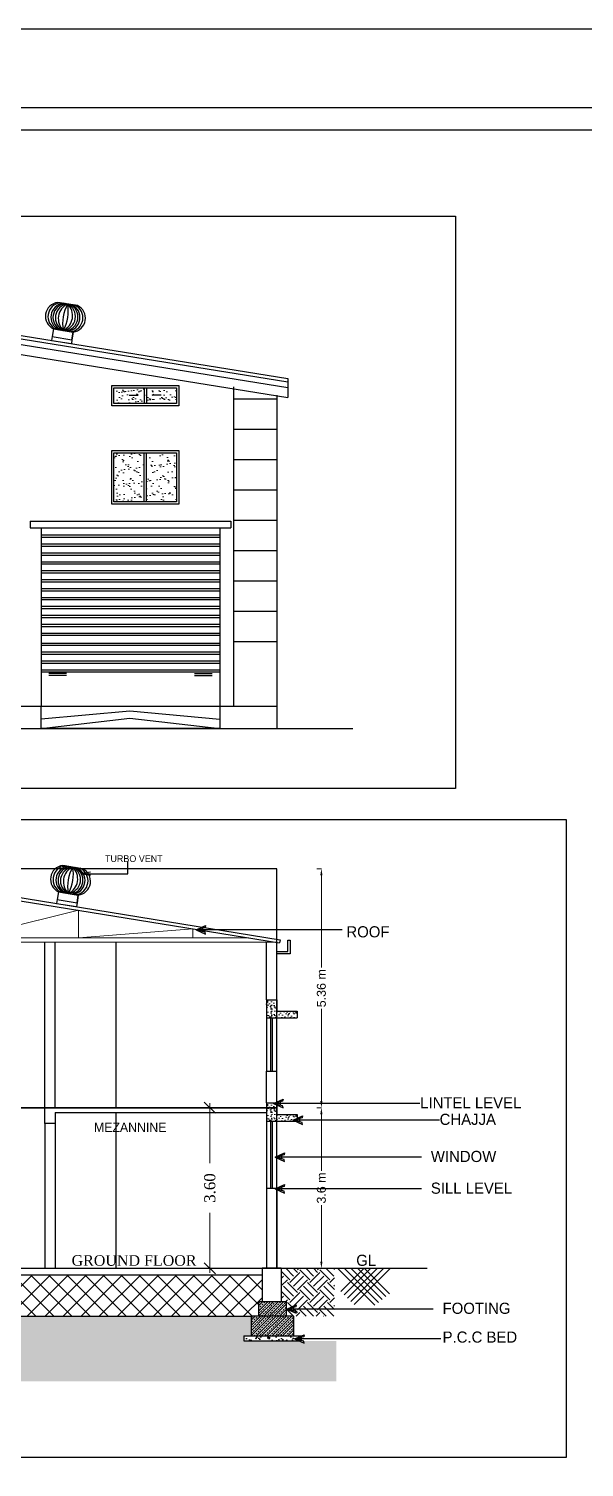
# Model space of a CAD drawing. Header units: metres. Extents: x 4203 to 4342, y -2959 to -2859.
# Drawn here: x 4305.77 to 4318.22, y -2891.61 to -2859.35 of the extents above; entities that cross this region are included whole.
import ezdxf

# ---------------------------------------------------------------- set-up
doc = ezdxf.new("R2010")
doc.units = ezdxf.units.M
doc.header["$LTSCALE"] = 0.1
doc.layers.get('0').update_dxf_attribs({"true_color": 0xffffff})
for name, color, linetype, true_color in [('__BN_BuildingPlan', 52, 'Continuous', 0xbdbd00), ('__BN_ElevationPlan', 7, 'Continuous', 0x4b0082), ('__BN_FloorInSection', 132, 'Continuous', 0x00bdbd), ('__BN_GroundLevel', 63, 'Continuous', 0xadbd7e), ('__BN_Section', 75, 'Continuous', 0x6b8156), ('__BN_SectionDimensions', 7, 'Continuous', 0x40e0d0)]:
    doc.layers.add(name, color=color, linetype=linetype, true_color=true_color)
doc.layers.add('AR-ROOF-EXT', color=1, linetype='Continuous')
doc.layers.add('HBL-TRUSS', color=1, linetype='Continuous')
doc.styles.add('ArialStyle', font='arial.ttf')
doc.styles.add('GIRISH', font='swisscl.ttf')
doc.styles.add('PreDCRFont', font='times.ttf', dxfattribs={"height": 0.25})
doc.styles.add('SPECTRUM 1', font='arial.ttf', dxfattribs={"height": 200})
doc.styles.get("Standard").update_dxf_attribs({"font": 'times.ttf'})
doc.dimstyles.new('1-100', dxfattribs={"dimtxt": 0.25, "dimasz": 0.22, "dimexe": 0.01, "dimexo": 0.05, "dimgap": 0.05, "dimtad": 0, "dimzin": 0, "dimdsep": 46, "dimtxsty": 'GIRISH', "dimblk": 'OPEN', "dimcen": 0.09, "dimdle": 0.02, "dimclrd": 8, "dimclre": 8, "dimclrt": 256, "dimadec": 0, "dimazin": 0, "dimtfac": 1, "dimtmove": 1, "dimatfit": 3, "dimldrblk": 'OPEN', "dimfxl": 1, "dimtolj": 1, "dimtzin": 0, "dimlwd": -1, "dimlwe": -1, "dimarcsym": 1})
doc.dimstyles.new('PDCR-PLOT-INT', dxfattribs={"dimtxt": 0.25, "dimasz": 0.25, "dimexe": 0.25, "dimexo": 0.25, "dimgap": 0.25, "dimtad": 0, "dimzin": 0, "dimdsep": 46, "dimtxsty": 'PreDCRFont', "dimblk": 'OBLIQUE', "dimcen": 0.5, "dimdle": 0.1, "dimadec": 0, "dimazin": 0, "dimtfac": 1, "dimtix": 1, "dimtofl": 0, "dimtmove": 1, "dimatfit": 1, "dimfxl": 1, "dimtolj": 1, "dimtzin": 0, "dimlwd": 15, "dimarcsym": 0})
doc.dimstyles.new('PDF_OPTIMIZED', dxfattribs={"dimtxt": 0.2, "dimasz": 0.15, "dimexe": 0.1, "dimexo": 0, "dimgap": 0.05, "dimtad": 0, "dimdsep": 46, "dimtxsty": 'ArialStyle', "dimcen": 0.09, "dimclrd": 256, "dimclre": 256, "dimclrt": 256, "dimadec": 0, "dimazin": 0, "dimtfac": 1, "dimtdec": 4, "dimtofl": 0, "dimtmove": 0, "dimatfit": 3, "dimfxl": 1, "dimtolj": 1, "dimtzin": 0, "dimlwd": 15, "dimlwe": 9, "dimarcsym": 0})

# ---------------------------------------------------------------- blocks, each defined once
blk = doc.blocks.new('ROOF-EXT')
at = {"layer": 'AR-ROOF-EXT'}
blk.add_line((0, 176), (-225, 176), dxfattribs=at)
blk.add_lwpolyline([(225, 176, 0.75), (225, 776), (-225, 776, 0.75), (-225, 176)], format="xyb", close=True, dxfattribs=at)
at = {"layer": 'AR-ROOF-EXT', "color": 8}
for centre, radius, start, end in [((-81, 476), 312, 106.2602, 253.7398), ((-15, 476), 312, 106.2602, 253.7398), ((33, 476), 312, 106.2602, 253.7398), ((87, 476), 312, 106.2602, 253.7398), ((206, 476), 364, 124.4912, 235.5088), ((803, 476), 857, 159.5101, 200.4899), ((-88, 476), 312, 286.2602, 73.7398), ((-206, 476), 364, 304.4912, 55.5088), ((-803, 476), 857, 339.5101, 20.4899), ((-33, 476), 312, 286.2602, 73.7398), ((14, 476), 312, 286.2602, 73.7398), ((81, 476), 312, 286.2602, 73.7398)]:
    blk.add_arc(centre, radius, start, end, dxfattribs=at)
at = {"layer": 'HBL-TRUSS'}
for p, q in [((-225, 176), (-225, 0)), ((-225, 0), (225, 0)), ((225, 0), (225, 176)), ((225, 176), (225, 0)), ((225, 0), (225, -87)), ((-225, 0), (-225, -88)), ((-225, -88), (225, -87))]:
    blk.add_line(p, q, dxfattribs=at)
blk = doc.blocks.new('GG')
at = {"color": 5, "ltscale": 0.13}
for p, q in [((0, 0), (0.212, 0.096)), ((0.202, 0.052), (0, 0)), ((3.279, 0), (0, 0)), ((0, 0), (0.212, -0.096)), ((0.202, -0.052), (0, 0)), ((0.212, 0.096), (0.202, 0.052)), ((0.212, -0.096), (0.202, -0.052))]:
    blk.add_line(p, q, dxfattribs=at)
at = {"color": 5}
blk.add_line((0.144, 0.067, -0.002), (0.144, -0.043, -0.002), dxfattribs=at)
blk = doc.blocks.new('_Open')
at = {"color": 0, "linetype": 'ByBlock', "lineweight": -2}
for p, q in [((-1, 0.17), (0, 0)), ((-1, -0.17), (0, 0)), ((0, 0), (-1, 0))]:
    blk.add_line(p, q, dxfattribs=at)
blk = doc.blocks.new('_Oblique')
at = {"color": 0, "linetype": 'ByBlock', "lineweight": -2}
blk.add_line((-0.5, -0.5), (0.5, 0.5), dxfattribs=at)
blk = doc.blocks.new('*D38')
at = {"color": 0, "lineweight": 15, "transparency": 16777216}
for p, q in [((4309.83, -2883.444), (4309.83, -2884.785)), ((4309.83, -2887.244), (4309.83, -2885.903))]:
    blk.add_line(p, q, dxfattribs=at)
at = {"color": 0, "lineweight": -2, "transparency": 16777216}
for p, q in [((4310.032, -2883.544), (4310.08, -2883.544)), ((4310.032, -2887.144), (4310.08, -2887.144))]:
    blk.add_line(p, q, dxfattribs=at)
at = {"layer": 'Defpoints', "color": 0, "transparency": 16777216}
for p in [(4309.782, -2883.544), (4309.782, -2887.144), (4309.83, -2887.144)]:
    blk.add_point(p, dxfattribs=at)
at = {"color": 0, "lineweight": 15, "transparency": 16777216, "xscale": 0.25, "yscale": 0.25, "zscale": 0.25}
for p, rotation in [((4309.83, -2883.544), 90), ((4309.83, -2887.144), 270)]:
    blk.add_blockref('_Oblique', p, dxfattribs=dict(at, rotation=rotation))
at = {"color": 0, "transparency": 16777216, "insert": (4309.83, -2885.344), "char_height": 0.25, "attachment_point": 5, "rotation": 90, "style": 'PreDCRFont'}
blk.add_mtext('\\A1;3.60', dxfattribs=at)
blk = doc.blocks.new('*D84')
at = {"layer": '__BN_SectionDimensions', "color": 133, "lineweight": 9, "true_color": 0x40e0d0, "transparency": 16777216}
for p, q in [((4312.329, -2883.544), (4312.229, -2883.544)), ((4312.329, -2887.144), (4312.229, -2887.144))]:
    blk.add_line(p, q, dxfattribs=at)
at = {"layer": '__BN_SectionDimensions', "color": 133, "lineweight": 15, "true_color": 0x40e0d0, "transparency": 16777216}
for p, q in [((4312.329, -2883.694), (4312.329, -2884.96)), ((4312.329, -2886.994), (4312.329, -2885.729))]:
    blk.add_line(p, q, dxfattribs=at)
at = {"layer": '__BN_SectionDimensions', "color": 133, "true_color": 0x40e0d0, "transparency": 16777216}
for points in [[(4312.304, -2883.694), (4312.354, -2883.694), (4312.329, -2883.544)], [(4312.304, -2886.994), (4312.354, -2886.994), (4312.329, -2887.144)]]:
    blk.add_solid(points, dxfattribs=at)
at = {"layer": 'Defpoints', "color": 0, "transparency": 16777216}
for p in [(4312.329, -2883.544), (4312.329, -2883.544), (4312.329, -2887.144)]:
    blk.add_point(p, dxfattribs=at)
at = {"layer": '__BN_SectionDimensions', "color": 133, "true_color": 0x40e0d0, "transparency": 16777216, "insert": (4312.329, -2885.344), "char_height": 0.2, "attachment_point": 5, "rotation": 90, "style": 'ArialStyle'}
blk.add_mtext('\\A1;3.6 m', dxfattribs=at)
blk = doc.blocks.new('*D85')
at = {"layer": '__BN_SectionDimensions', "color": 133, "lineweight": 9, "true_color": 0x40e0d0, "transparency": 16777216}
for p, q in [((4312.329, -2878.184), (4312.229, -2878.184)), ((4312.329, -2883.544), (4312.229, -2883.544))]:
    blk.add_line(p, q, dxfattribs=at)
at = {"layer": '__BN_SectionDimensions', "color": 133, "lineweight": 15, "true_color": 0x40e0d0, "transparency": 16777216}
for p, q in [((4312.329, -2878.334), (4312.329, -2880.402)), ((4312.329, -2883.394), (4312.329, -2881.327))]:
    blk.add_line(p, q, dxfattribs=at)
at = {"layer": '__BN_SectionDimensions', "color": 133, "true_color": 0x40e0d0, "transparency": 16777216}
for points in [[(4312.304, -2878.334), (4312.354, -2878.334), (4312.329, -2878.184)], [(4312.304, -2883.394), (4312.354, -2883.394), (4312.329, -2883.544)]]:
    blk.add_solid(points, dxfattribs=at)
at = {"layer": 'Defpoints', "color": 0, "transparency": 16777216}
for p in [(4312.329, -2878.184), (4312.329, -2878.184), (4312.329, -2883.544)]:
    blk.add_point(p, dxfattribs=at)
at = {"layer": '__BN_SectionDimensions', "color": 133, "true_color": 0x40e0d0, "transparency": 16777216, "insert": (4312.329, -2880.864), "char_height": 0.2, "attachment_point": 5, "rotation": 90, "style": 'ArialStyle'}
blk.add_mtext('\\A1;5.36 m', dxfattribs=at)

msp = doc.modelspace()

# ---------------------------------------------------------------- hatches: boundary and pattern name
h = msp.add_hatch()
h.set_pattern_fill('_USER', color=8, scale=0.68, style=0, pattern_type=0)
h.set_pattern_definition([(0, (4741.22735, -257.1249), (0, 0.68), [])])
h.paths.add_polyline_path([(4310.361, -2867.033), (4311.329, -2867.218), (4311.329, -2873.228), (4310.361, -2873.228)])
at = {"lineweight": 5, "ltscale": 0.5}
h = msp.add_hatch(dxfattribs=at)
h.set_pattern_fill('AR-SAND', color=8, scale=0.004, style=0)
h.set_pattern_definition([(37.5, (5114.01409, -235.21675), (-0.006400125, 0.195765295), [0, -0.154432, 0, -0.17272, 0, -0.1651]), (7.5, (5114.01409, -235.21675), (0.179809313, 0.28673004), [0, -0.083312, 0, -0.139192, 0, -0.05334]), (327.5, (5113.88912, -235.21675), (0.316396948, 0.000574874), [0, -0.0508, 0, -0.18288, 0, -0.23876]), (317.5, (5113.88912, -235.21675), (0.30542258, 0.08917173), [0, -0.0254, 0, -0.119888, 0, -0.13716])])
h.paths.add_polyline_path([(4307.681, -2867.4), (4307.681, -2867.75), (4308.356, -2867.75), (4308.356, -2867.4)])
h.paths.add_polyline_path([(4308.406, -2867.4), (4308.406, -2867.75), (4309.081, -2867.75), (4309.081, -2867.4)])
h = msp.add_hatch(dxfattribs=at)
h.set_pattern_fill('AR-SAND', color=8, scale=0.005, style=0)
h.set_pattern_definition([(37.5, (5114.01409, -235.4526), (-0.008000156, 0.244706619), [0, -0.19304, 0, -0.2159, 0, -0.206375]), (7.5, (5114.0141, -235.4526), (0.22476164, 0.35841255), [0, -0.10414, 0, -0.17399, 0, -0.066675]), (327.5, (5113.85788, -235.4526), (0.395496185, 0.000718592), [0, -0.0635, 0, -0.2286, 0, -0.29845]), (317.5, (5113.85788, -235.4526), (0.381778226, 0.11146466), [0, -0.03175, 0, -0.14986, 0, -0.17145])])
h.paths.add_polyline_path([(4308.356, -2868.857), (4307.681, -2868.857), (4307.681, -2869.957), (4308.356, -2869.957)])
h.paths.add_polyline_path([(4309.081, -2868.857), (4308.406, -2868.857), (4308.406, -2869.957), (4309.081, -2869.957)])
h = msp.add_hatch()
h.set_pattern_fill('ANGLE', color=8)
h.set_pattern_definition([(0, (5013.653, -235.699), (0, 6.985), [5.08, -1.905]), (90, (5013.653, -235.699), (-6.985, 4e-16), [5.08, -1.905])])
h.paths.add_polyline_path([(4310.301, -2870.387), (4305.801, -2870.387), (4305.801, -2870.537), (4310.301, -2870.537)])
h = msp.add_hatch(dxfattribs=at)
h.set_pattern_fill('AR-CONC', color=8, scale=0.001, style=0)
h.set_pattern_definition([(50, (4966.51157, -267.90596), (0.182184669, -0.0159390855), [0.01905, -0.20955]), (355, (4966.51157, -267.90596), (-0.035243421, 0.191056845), [0.01524, -0.167640584]), (100.451445, (4966.52675, -267.90729), (0.146941247, 0.175117752), [0.016190009, -0.178090245]), (46.1842, (4966.51157, -267.85516), (0.27107904, -0.042042328), [0.028575, -0.314325]), (96.635558, (4966.53416, -267.85866), (0.237404134, 0.247426125), [0.024285023, -0.267135608]), (351.184151, (4966.51157, -267.85516), (0.237404134, 0.247426125), [0.022859967, -0.251459732]), (21, (4966.53697, -267.86786), (0.151614391, -0.102265198), [0.01905, -0.20955]), (326, (4966.53697, -267.86786), (0.061802028, 0.184187966), [0.01524, -0.16764]), (71.451445, (4966.5496, -267.87638), (0.213416419, 0.081922769), [0.016190009, -0.178089938]), (37.5, (4966.51157, -267.90596), (0.0030886033, 0.0845550389), [0, -0.165608, 0, -0.17018, 0, -0.168275]), (7.5, (4966.51157, -267.90596), (0.0668196625, 0.1001805748), [0, -0.097028, 0, -0.161798, 0, -0.064135]), (327.5, (4966.45493, -267.90596), (0.1355905952, -0.005728744), [0, -0.0635, 0, -0.19812, 0, -0.26289]), (317.5, (4966.42953, -267.90596), (0.1481291814, 0.025426491), [0, -0.08255, 0, -0.131572, 0, -0.18669])])
h.paths.add_polyline_path([(4311.789, -2881.377), (4311.329, -2881.377), (4311.329, -2881.12), (4311.099, -2881.12), (4311.099, -2881.527), (4311.789, -2881.527)])
h = msp.add_hatch(dxfattribs=at)
h.set_pattern_fill('AR-CONC', color=8, scale=0.001, style=0)
h.set_pattern_definition([(50, (4966.51157, -270.22269), (0.182184669, -0.0159390855), [0.01905, -0.20955]), (355, (4966.51157, -270.22269), (-0.035243421, 0.191056845), [0.01524, -0.167640584]), (100.451445, (4966.52675, -270.22402), (0.146941247, 0.175117752), [0.016190009, -0.178090245]), (46.1842, (4966.51157, -270.1719), (0.27107904, -0.042042328), [0.028575, -0.314325]), (96.635558, (4966.53416, -270.1754), (0.237404134, 0.247426125), [0.024285023, -0.267135608]), (351.184151, (4966.51157, -270.1719), (0.237404134, 0.247426125), [0.022859967, -0.251459732]), (21, (4966.53697, -270.18459), (0.151614391, -0.102265198), [0.01905, -0.20955]), (326, (4966.53697, -270.18459), (0.061802028, 0.184187966), [0.01524, -0.16764]), (71.451445, (4966.5496, -270.19311), (0.213416419, 0.081922769), [0.016190009, -0.178089938]), (37.5, (4966.51157, -270.22269), (0.0030886033, 0.0845550389), [0, -0.165608, 0, -0.17018, 0, -0.168275]), (7.5, (4966.51157, -270.22269), (0.0668196625, 0.1001805748), [0, -0.097028, 0, -0.161798, 0, -0.064135]), (327.5, (4966.45493, -270.22269), (0.1355905952, -0.005728744), [0, -0.0635, 0, -0.19812, 0, -0.26289]), (317.5, (4966.42953, -270.22269), (0.1481291814, 0.025426491), [0, -0.08255, 0, -0.131572, 0, -0.18669])])
h.paths.add_polyline_path([(4311.789, -2883.694), (4311.329, -2883.694), (4311.329, -2883.437), (4311.099, -2883.437), (4311.099, -2883.844), (4311.789, -2883.844)])
at = {"lineweight": 0}
h = msp.add_hatch(dxfattribs=at)
h.set_pattern_fill('EARTH', color=256, scale=0.05, angle=45)
h.set_pattern_definition([(45, (4584.3413, -249.67804), (3e-17, 0.449012806), [0.3175, -0.3175]), (45, (4584.25712, -249.59385), (3e-17, 0.449012806), [0.3175, -0.3175]), (45, (4584.17293, -249.50966), (3e-17, 0.449012806), [0.3175, -0.3175]), (135, (4584.17293, -249.45354), (-0.449012806, 3e-17), [0.3175, -0.3175]), (135, (4584.25712, -249.36935), (-0.449012806, 3e-17), [0.3175, -0.3175]), (135, (4584.3413, -249.28516), (-0.449012806, 3e-17), [0.3175, -0.3175])])
h.paths.add_polyline_path([(4312.622, -2887.144), (4311.429, -2887.144), (4311.429, -2887.888), (4311.541, -2887.888), (4311.541, -2887.888), (4311.541, -2888.22), (4311.542, -2888.22), (4312.622, -2888.218), (4312.622, -2888.058), (4311.697, -2888.058), (4311.697, -2888.096), (4311.755, -2888.111), (4311.765, -2888.154), (4311.553, -2888.058), (4311.765, -2887.963), (4311.755, -2888.006), (4311.697, -2888.021), (4311.697, -2888.058), (4312.622, -2888.058)])
h = msp.add_hatch()
h.set_pattern_fill('ANSI37', color=8, scale=0.09)
h.set_pattern_definition([(45, (4581.8413, -249.67804), (-0.202055763, 0.202055763), []), (135, (4581.8413, -249.67804), (-0.202055763, -0.202055763), [])])
h.paths.add_polyline_path([(4291.659, -2887.293), (4291.659, -2887.888), (4291.771, -2887.888), (4291.771, -2888.22), (4294.437, -2888.22), (4301.036, -2888.22), (4301.036, -2887.888), (4301.114, -2887.888), (4301.114, -2887.293)])
h.paths.add_polyline_path([(4308.255, -2888.22), (4310.921, -2888.22), (4310.921, -2887.888), (4310.999, -2887.888), (4310.999, -2887.293), (4301.544, -2887.293), (4301.544, -2887.888), (4301.656, -2887.888), (4301.656, -2888.22), (4301.822, -2888.22)])
h = msp.add_hatch()
h.set_pattern_fill('ANSI33', color=8, scale=0.331837, angle=-0.0008, style=0)
h.set_pattern_definition([(44.999, (4310.92099, -2888.21981), (-0.05866, 0.058662), []), (44.999, (4310.979655, -2888.21981), (-0.05866, 0.058662), [0.0414796, -0.02074])])
h.paths.add_polyline_path([(4311.541, -2888.22), (4311.541, -2887.888), (4310.921, -2887.888), (4310.921, -2888.22)])
h = msp.add_hatch(dxfattribs=at)
h.set_pattern_fill('EARTH', color=256, scale=0.05, angle=45)
h.set_pattern_definition([(45, (0, -19.4671), (3e-17, 0.449012806), [0.3175, -0.3175]), (45, (-0.0842, -19.3829), (3e-17, 0.449012806), [0.3175, -0.3175]), (45, (-0.16838, -19.29872), (3e-17, 0.449012806), [0.3175, -0.3175]), (135, (-0.16838, -19.2426), (-0.449012806, 3e-17), [0.3175, -0.3175]), (135, (-0.0842, -19.1584), (-0.449012806, 3e-17), [0.3175, -0.3175]), (135, (3e-17, -19.0742), (-0.449012806, 3e-17), [0.3175, -0.3175])])
h.paths.add_polyline_path([(4312.665, -2888.773), (4310.589, -2888.773), (4310.589, -2888.662), (4310.755, -2888.662), (4310.755, -2888.22), (4301.822, -2888.22), (4301.822, -2888.662), (4301.988, -2888.662), (4301.988, -2888.773), (4300.704, -2888.773), (4300.704, -2888.662), (4300.87, -2888.662), (4300.87, -2888.22), (4291.937, -2888.22), (4291.937, -2888.662), (4292.103, -2888.662), (4292.103, -2888.773), (4289.959, -2888.773), (4289.959, -2889.678), (4312.665, -2889.678)])
h.paths.add_polyline_path([(4295.362, -2889.257), (4298.821, -2889.257), (4298.821, -2888.616), (4295.362, -2888.616)], flags=16)
h = msp.add_hatch()
h.set_pattern_fill('ANSI33', color=8, scale=0.331837, angle=-0.0008, style=0)
h.set_pattern_definition([(44.999, (4310.75507, -2888.662255), (-0.05866, 0.058662), []), (44.999, (4310.81373, -2888.662255), (-0.05866, 0.058662), [0.0414796, -0.02074])])
h.paths.add_polyline_path([(4311.253, -2888.662), (4311.707, -2888.662), (4311.707, -2888.22), (4310.921, -2888.22), (4310.755, -2888.22), (4310.755, -2888.662)])
at = {"linetype": 'Continuous'}
h = msp.add_hatch(dxfattribs=at)
h.set_pattern_fill('AR-CONC', color=8, scale=0.036084)
h.set_pattern_definition([(50, (1901.94282, -12715.21953), (0.2588135717, -0.0226432536), [0.027062729, -0.297690018]), (355, (1901.94282, -12715.21953), (-0.05006653, 0.271418291), [0.021650183, -0.2381520144]), (100.4514445, (1901.96438, -12715.22142), (0.208747041, 0.2487750343), [0.0229997805, -0.2529975854]), (46.1842, (1901.94282, -12715.14736), (0.385099504, -0.059725379), [0.040594093, -0.446535027]), (96.6356355, (1901.9749, -12715.15234), (0.337260038, 0.351497435), [0.03449969, -0.379496592]), (351.184164, (1901.9428, -12715.14736), (0.337260038, 0.351497435), [0.032475275, -0.357228022]), (21, (1901.9789, -12715.1654), (0.215385783, -0.1452795452), [0.027062729, -0.297690018]), (326, (1901.9789, -12715.1654), (0.087797025, 0.261660521), [0.021650183, -0.2381520144]), (71.4514447, (1901.99685, -12715.17751), (0.3031828054, 0.1163809754), [0.02299978, -0.2529975854]), (37.5, (1901.94282, -12715.21953), (0.0043877182, 0.120120215), [0, -0.2352653233, 0, -0.2417603783, 0, -0.2390541054]), (7.5, (1901.94282, -12715.21953), (0.094925061, 0.1423180965), [0, -0.1378394993, 0, -0.2298527776, 0, -0.0911111873]), (327.5, (1901.86235, -12715.21953), (0.1926225584, -0.0081386184), [0, -0.0902090964, 0, -0.2814523807, 0, -0.373465659]), (317.5, (1901.82627, -12715.21953), (0.2104347894, 0.03612152), [0, -0.1172718253, 0, -0.1869132477, 0, -0.2652147433])])
h.paths.add_polyline_path([(4311.873, -2888.773), (4311.873, -2888.662), (4310.921, -2888.662), (4310.589, -2888.662), (4310.589, -2888.773)])

# ---------------------------------------------------------------- linework, layer by layer
at = {"color": 1, "ltscale": 5}
msp.add_line((4311.579, -2867.19, -0.059), (4311.579, -2867.266, -0.048), dxfattribs=at)
at = {"color": 8}
for p, q in [((4308.024, -2867.56, -95.413), (4308.225, -2867.56, -95.413)), ((4308.225, -2867.56, -95.413), (4308.185, -2867.539, -95.413)), ((4308.538, -2867.56, -95.413), (4308.578, -2867.539, -95.413)), ((4308.739, -2867.56, -95.413), (4308.538, -2867.56, -95.413)), ((4307.729, -2883.544), (4307.729, -2879.834)), ((4307.729, -2887.144), (4307.729, -2883.654))]:
    msp.add_line(p, q, dxfattribs=at)
at = {"color": 5}
for p, q in [((4308.356, -2867.4, -96.175), (4308.356, -2867.75, -96.175)), ((4308.406, -2867.4, -96.175), (4308.406, -2867.75, -96.175)), ((4310.361, -2867.379, 0.006), (4310.361, -2874.537)), ((4311.329, -2867.564, -0.284), (4311.329, -2875.037, 0.667)), ((4305.801, -2870.387, 12.356), (4310.301, -2870.387, 12.258)), ((4305.801, -2870.387, 12.356), (4305.801, -2870.537, 15.867)), ((4310.301, -2870.387, 8.747), (4310.301, -2870.537, 12.258)), ((4305.801, -2870.537, 12.356), (4310.301, -2870.537, 12.258)), ((4306.051, -2870.537, 26.297), (4306.051, -2874.537, -1.401)), ((4306.051, -2870.537, 12.35), (4310.051, -2870.537, 12.35)), ((4310.051, -2870.537, 26.297), (4310.051, -2874.537, -1.401)), ((4291.329, -2874.537), (4311.329, -2874.537, -0.6)), ((4286.103, -2875.037, -0.047), (4313.001, -2875.037, -0.6)), ((4290.313, -2875.037), (4313.031, -2875.037)), ((4291.329, -2875.037), (4311.329, -2875.037, -0.6)), ((4306.129, -2883.544), (4311.099, -2883.544)), ((4306.359, -2883.654), (4311.099, -2883.654))]:
    msp.add_line(p, q, dxfattribs=at)
at = {"color": 42}
for p, q in [((4311.579, -2867.266, -0.048), (4311.579, -2867.612, -0.048)), ((4306.129, -2883.544), (4306.129, -2879.834)), ((4306.359, -2883.544), (4306.359, -2879.834)), ((4306.129, -2883.894), (4306.129, -2887.144)), ((4306.359, -2883.894), (4306.359, -2887.144))]:
    msp.add_line(p, q, dxfattribs=at)
at = {"color": 1}
for p, q in [((4308.356, -2869.957, -106.484), (4308.356, -2868.857, -106.484)), ((4308.406, -2869.957, -106.484), (4308.406, -2868.857, -106.484)), ((4310.051, -2870.706, 116.507), (4306.051, -2870.706, 116.507)), ((4310.051, -2870.756, 116.507), (4306.051, -2870.756, 116.507)), ((4310.051, -2870.906, 116.507), (4306.051, -2870.906, 116.507)), ((4310.051, -2870.956, 116.507), (4306.051, -2870.956, 116.507)), ((4310.051, -2871.106, 116.507), (4306.051, -2871.106, 116.507)), ((4310.051, -2871.156, 116.507), (4306.051, -2871.156, 116.507)), ((4310.051, -2871.306, 116.507), (4306.051, -2871.306, 116.507)), ((4310.051, -2871.356, 116.507), (4306.051, -2871.356, 116.507)), ((4310.051, -2871.506, 116.507), (4306.051, -2871.506, 116.507)), ((4310.051, -2871.556, 116.507), (4306.051, -2871.556, 116.507)), ((4310.051, -2871.706, 116.507), (4306.051, -2871.706, 116.507)), ((4310.051, -2871.756, 116.507), (4306.051, -2871.756, 116.507)), ((4310.051, -2871.906, 116.507), (4306.051, -2871.906, 116.507)), ((4310.051, -2871.956, 116.507), (4306.051, -2871.956, 116.507)), ((4310.051, -2872.106, 116.507), (4306.051, -2872.106, 116.507)), ((4310.051, -2872.156, 116.507), (4306.051, -2872.156, 116.507)), ((4310.051, -2872.306, 116.507), (4306.051, -2872.306, 116.507)), ((4310.051, -2872.356, 116.507), (4306.051, -2872.356, 116.507)), ((4310.051, -2872.506, 116.507), (4306.051, -2872.506, 116.507)), ((4310.051, -2872.556, 116.507), (4306.051, -2872.556, 116.507)), ((4310.051, -2872.706, 116.507), (4306.051, -2872.706, 116.507)), ((4310.051, -2872.756, 116.507), (4306.051, -2872.756, 116.507)), ((4310.051, -2872.906, 116.507), (4306.051, -2872.906, 116.507)), ((4310.051, -2872.956, 116.507), (4306.051, -2872.956, 116.507)), ((4310.051, -2873.129, -1.401), (4306.051, -2873.129, -1.401)), ((4310.051, -2873.179, -1.401), (4306.051, -2873.179, -1.401)), ((4310.051, -2873.329, -1.401), (4306.051, -2873.329, -1.401)), ((4310.051, -2873.379, -1.401), (4306.051, -2873.379, -1.401)), ((4310.051, -2873.529, -1.401), (4306.051, -2873.529, -1.401)), ((4310.051, -2873.579, -1.401), (4306.051, -2873.579, -1.401)), ((4310.051, -2873.729, -1.401), (4306.051, -2873.729, -1.401)), ((4310.051, -2873.779, -1.401), (4306.051, -2873.779, -1.401)), ((4306.617, -2873.802, -1.401), (4306.224, -2873.802, -1.401)), ((4306.617, -2873.852, -1.401), (4306.224, -2873.852, -1.401)), ((4309.485, -2873.802, -1.401), (4309.879, -2873.802, -1.401)), ((4309.485, -2873.852, -1.401), (4309.879, -2873.852, -1.401)), ((4301.39, -2878.151, -0.059), (4311.403, -2879.775)), ((4301.376, -2878.221, -0.059), (4311.39, -2879.845))]:
    msp.add_line(p, q, dxfattribs=at)
at = {"color": 8, "lineweight": 9}
for p, q in [((4304.375, -2879.734), (4306.885, -2879.115, -0.027)), ((4306.885, -2879.115, -0.027), (4306.885, -2879.734)), ((4310.703, -2879.734), (4291.955, -2879.734)), ((4306.885, -2879.734), (4309.449, -2879.531, -0.011)), ((4309.449, -2879.531, -0.011), (4309.449, -2879.734)), ((4311.329, -2879.834), (4291.329, -2879.834))]:
    msp.add_line(p, q, dxfattribs=at)
at = {"color": 6}
for p, q in [((4311.099, -2881.12), (4311.099, -2879.834)), ((4311.329, -2881.12), (4311.329, -2879.834)), ((4311.099, -2883.437), (4311.099, -2882.727)), ((4311.329, -2883.437), (4311.329, -2882.727)), ((4311.099, -2885.344), (4311.099, -2887.144)), ((4311.329, -2885.344), (4311.329, -2887.144)), ((4291.659, -2887.144), (4310.999, -2887.144)), ((4310.999, -2887.144), (4310.999, -2887.888)), ((4311.429, -2887.144), (4310.999, -2887.144)), ((4311.429, -2887.144), (4314.701, -2887.144)), ((4311.429, -2887.144), (4311.429, -2887.888)), ((4312.693, -2887.144), (4313.524, -2887.975)), ((4313.287, -2887.144), (4312.768, -2887.663)), ((4312.841, -2887.144), (4313.607, -2887.91)), ((4313.435, -2887.144), (4312.842, -2887.737)), ((4313.584, -2887.144), (4312.916, -2887.812)), ((4312.99, -2887.144), (4313.691, -2887.845)), ((4313.732, -2887.144), (4312.991, -2887.886)), ((4313.881, -2887.144), (4313.065, -2887.96)), ((4313.138, -2887.144), (4313.775, -2887.78)), ((4313.287, -2887.144), (4313.858, -2887.715)), ((4301.544, -2887.293, -0.059), (4310.999, -2887.293)), ((4310.921, -2887.888, 0), (4311.541, -2887.888, 0)), ((4310.921, -2887.888, 0), (4310.921, -2888.22, 0)), ((4311.541, -2887.888, 0), (4311.541, -2888.22, 0)), ((4291.937, -2888.22, 0), (4310.755, -2888.22, 0)), ((4311.707, -2888.22, 0), (4310.755, -2888.22, 0)), ((4310.755, -2888.22, 0), (4310.755, -2888.662, 0)), ((4311.707, -2888.22, 0), (4311.707, -2888.662, 0)), ((4310.589, -2888.662, 0), (4310.589, -2888.773, 0)), ((4310.589, -2888.662, 0), (4311.873, -2888.662, 0)), ((4310.589, -2888.773, 0), (4311.873, -2888.773, 0)), ((4311.873, -2888.662, 0), (4311.873, -2888.773, 0))]:
    msp.add_line(p, q, dxfattribs=at)
at = {"color": 203}
for p, q in [((4311.099, -2881.12), (4311.329, -2881.12)), ((4311.099, -2881.12), (4311.099, -2882.727)), ((4311.329, -2881.12), (4311.329, -2881.377)), ((4311.329, -2881.377), (4311.789, -2881.377)), ((4311.789, -2881.377), (4311.789, -2881.527)), ((4311.099, -2881.527), (4311.789, -2881.527)), ((4311.194, -2882.727), (4311.194, -2881.527)), ((4311.234, -2882.727), (4311.234, -2881.527)), ((4311.329, -2882.727), (4311.329, -2881.527)), ((4311.099, -2882.727), (4311.329, -2882.727)), ((4311.099, -2883.437), (4311.329, -2883.437)), ((4311.099, -2883.437), (4311.099, -2885.344)), ((4311.329, -2883.437), (4311.329, -2883.694)), ((4311.329, -2883.694), (4311.789, -2883.694)), ((4311.789, -2883.694), (4311.789, -2883.844)), ((4311.099, -2883.844), (4311.789, -2883.844)), ((4311.194, -2885.344), (4311.194, -2883.844)), ((4311.234, -2885.344), (4311.234, -2883.844)), ((4311.329, -2885.344), (4311.329, -2883.844)), ((4311.099, -2885.344), (4311.329, -2885.344))]:
    msp.add_line(p, q, dxfattribs=at)
at = {"color": 116, "linetype": 'Continuous', "lineweight": -3}
msp.add_line((4311.099, -2887.144), (4311.329, -2887.144), dxfattribs=at)
for points in [[(4282.908, -2861.115), (4334.601, -2861.115), (4334.601, -2914.336), (4282.908, -2914.336)], [(4283.408, -2861.615), (4334.101, -2861.615), (4334.101, -2913.836), (4283.408, -2913.836)]]:
    msp.add_lwpolyline(points, close=True)
at = {"color": 1, "ltscale": 5, "elevation": -0.059}
for points in [[(4291.079, -2867.19), (4301.329, -2865.537), (4311.579, -2867.19)], [(4291.079, -2867.266), (4301.329, -2865.614), (4311.579, -2867.266)]]:
    msp.add_lwpolyline(points, dxfattribs=at)
at = {"color": 42, "elevation": -0.059}
for points in [[(4291.079, -2867.39), (4301.329, -2865.739), (4311.579, -2867.39)], [(4291.079, -2867.612), (4301.329, -2865.96), (4311.579, -2867.612)]]:
    msp.add_lwpolyline(points, dxfattribs=at)
at = {"color": 5}
for points, elevation in [([(4307.631, -2867.35), (4309.131, -2867.35), (4309.131, -2867.8), (4307.631, -2867.8)], -95.355), ([(4307.681, -2867.4), (4309.081, -2867.4), (4309.081, -2867.75), (4307.681, -2867.75)], -95.355), ([(4307.631, -2868.807), (4309.131, -2868.807), (4309.131, -2870.007), (4307.631, -2870.007)], -105.663)]:
    msp.add_lwpolyline(points, close=True, dxfattribs=dict(at, elevation=elevation))
at = {"color": 1, "elevation": -105.663}
msp.add_lwpolyline([(4307.681, -2868.857), (4309.081, -2868.857), (4309.081, -2869.957), (4307.681, -2869.957)], close=True, dxfattribs=at)
at = {"color": 31, "ltscale": 5, "elevation": -1.401}
msp.add_lwpolyline([(4306.051, -2874.537), (4310.051, -2874.537), (4310.051, -2875.037), (4306.051, -2875.037)], close=True, dxfattribs=at)
for points in [[(4306.051, -2874.822), (4308.034, -2874.641), (4310.051, -2874.83)], [(4306.051, -2875.037), (4308.034, -2874.805), (4310.051, -2875.037)]]:
    msp.add_lwpolyline(points, dxfattribs=at)
at = {"color": 5}
for points in [[(4311.329, -2880.039), (4311.579, -2880.039), (4311.579, -2879.789), (4311.629, -2879.789), (4311.629, -2880.089), (4311.329, -2880.089), (4311.329, -2880.039)], [(4306.359, -2883.654), (4306.359, -2883.894), (4306.129, -2883.894), (4306.129, -2883.544), (4306.359, -2883.544), (4306.359, -2883.544)]]:
    msp.add_lwpolyline(points, dxfattribs=at)
at = {"color": 1}
msp.add_lwpolyline([(4311.403, -2879.775), (4311.39, -2879.845)], dxfattribs=at)
at = {"layer": '__BN_BuildingPlan'}
msp.add_lwpolyline([(4281.291, -2859.346), (4337.287, -2859.346), (4337.287, -2916.381), (4281.291, -2916.381)], close=True, dxfattribs=at)
at = {"layer": '__BN_ElevationPlan'}
msp.add_lwpolyline([(4284.022, -2863.546), (4315.335, -2863.546), (4315.335, -2876.382), (4284.022, -2876.382)], close=True, dxfattribs=at)
at = {"layer": '__BN_FloorInSection'}
for points in [[(4291.329, -2883.544), (4311.329, -2883.544), (4311.329, -2878.184), (4291.329, -2878.184)], [(4311.329, -2883.544), (4291.329, -2883.544), (4291.329, -2887.144), (4311.329, -2887.144)]]:
    msp.add_lwpolyline(points, close=True, dxfattribs=at)
at = {"layer": '__BN_GroundLevel'}
msp.add_lwpolyline([(4291.329, -2887.144), (4311.783, -2887.144)], dxfattribs=at)
at = {"layer": '__BN_Section'}
msp.add_lwpolyline([(4284.8, -2877.08), (4317.817, -2877.08), (4317.817, -2891.385), (4284.8, -2891.385)], close=True, dxfattribs=at)

# ---------------------------------------------------------------- block references
at = {"xscale": 0.001000000000008997, "yscale": 0.001000000000008997, "zscale": 0.001000000000008997}
for p, rotation in [((4306.517, -2866.285, -0.059), 350.7975901906271), ((4306.63, -2878.912, -0.028), 350.7461282437053)]:
    msp.add_blockref('ROOF-EXT', p, dxfattribs=dict(at, rotation=rotation))
at = {"color": 42}
for p in [(4309.519, -2879.552, 0.001), (4311.258, -2883.449, 0.001), (4311.694, -2883.822, 0.001), (4311.29, -2884.654, 0.001), (4311.29, -2885.364, 0.001), (4311.553, -2888.058, 0.001), (4311.73, -2888.73, 0.001)]:
    msp.add_blockref('GG', p, dxfattribs=at)

# ---------------------------------------------------------------- texts
at = {"width": 32.78804}
for s, insert, char_height, attachment_point in [('{\\fCalisto MT|b0|i0|c0|p18;TURBO VENT}', (4308.772, -2877.882, -0.042), 0.15, 3), ('{\\fCalisto MT|b0|i0|c0|p18;ROOF}', (4312.889, -2879.473, -0.001), 0.25, 1), ('{\\fCalisto MT|b0|i0|c0|p18;LINTEL LEVEL}', (4314.543, -2883.307), 0.25, 1), ('{\\fCalisto MT|b0|i0|c0|p18;CHAJJA}', (4314.979, -2883.679), 0.25, 1), ('{\\fCalisto MT|b0|i0|c0|p18;WINDOW}', (4314.782, -2884.511), 0.25, 1), ('{\\fCalisto MT|b0|i0|c0|p18;SILL LEVEL}', (4314.782, -2885.222), 0.25, 1), ('{\\fCalisto MT|b0|i0|c0|p18;GL}', (4313.11, -2886.84), 0.25, 1), ('{\\fCalisto MT|b0|i0|c0|p18;FOOTING}', (4315.045, -2887.916), 0.25, 1), ('{\\fCalisto MT|b0|i0|c0|p18;P.C.C BED}', (4315.045, -2888.562), 0.25, 1)]:
    msp.add_mtext(s, dxfattribs=dict(at, insert=insert, char_height=char_height, attachment_point=attachment_point))
at = {"insert": (4288.546, -2883.881), "char_height": 0.20608, "attachment_point": 1}
msp.add_mtext_dynamic_manual_height_columns('\\pxqc;{\\fCalisto MT|b0|i0|c0|p18;MEZANNINE}', width=38.99599, gutter_width=12.5, heights=[0], dxfattribs=at)
at = {"insert": (4311.87, -2886.85, 0.195), "char_height": 0.23743, "attachment_point": 3, "style": 'SPECTRUM 1'}
msp.add_mtext_dynamic_manual_height_columns('\\pxql;{\\fTimes New Roman|b0|i0|c0|p18;GROUND FLOOR}', width=5.1392, gutter_width=1, heights=[0], dxfattribs=at)

# ---------------------------------------------------------------- dimensions: what is measured, and where the dimension line sits
dim = msp.add_linear_dim(base=(4309.83, -2887.144), p1=(4309.782, -2883.544), p2=(4309.782, -2887.144), angle=90, dimstyle='PDCR-PLOT-INT')
dim.commit()
dim.dimension.update_dxf_attribs({"geometry": '*D38', "text_midpoint": (4309.83, -2885.344)})
at = {"layer": '__BN_SectionDimensions', "color": 133, "true_color": 0x40e0d0}
for p1, p2, text, picture, middle in [((4312.329, -2883.544), (4312.329, -2878.184), '5.36 m', '*D85', (4312.329, -2880.864)), ((4312.329, -2887.144), (4312.329, -2883.544), '3.6 m', '*D84', (4312.329, -2885.344))]:
    dim = msp.add_aligned_dim(p1=p1, p2=p2, distance=0, text=text, dimstyle='PDF_OPTIMIZED', override={"dimpost": '<> '}, dxfattribs=at)
    dim.commit()
    dim.dimension.update_dxf_attribs({"geometry": picture, "text_midpoint": middle, "text_rotation": 90})

# ---------------------------------------------------------------- leaders
msp.add_leader([(4306.937, -2878.295, -0.013), (4307.99, -2878.295, -0.013), (4307.99, -2878.018, -0.013)], dimstyle='1-100')

doc.saveas('drawing.dxf')
